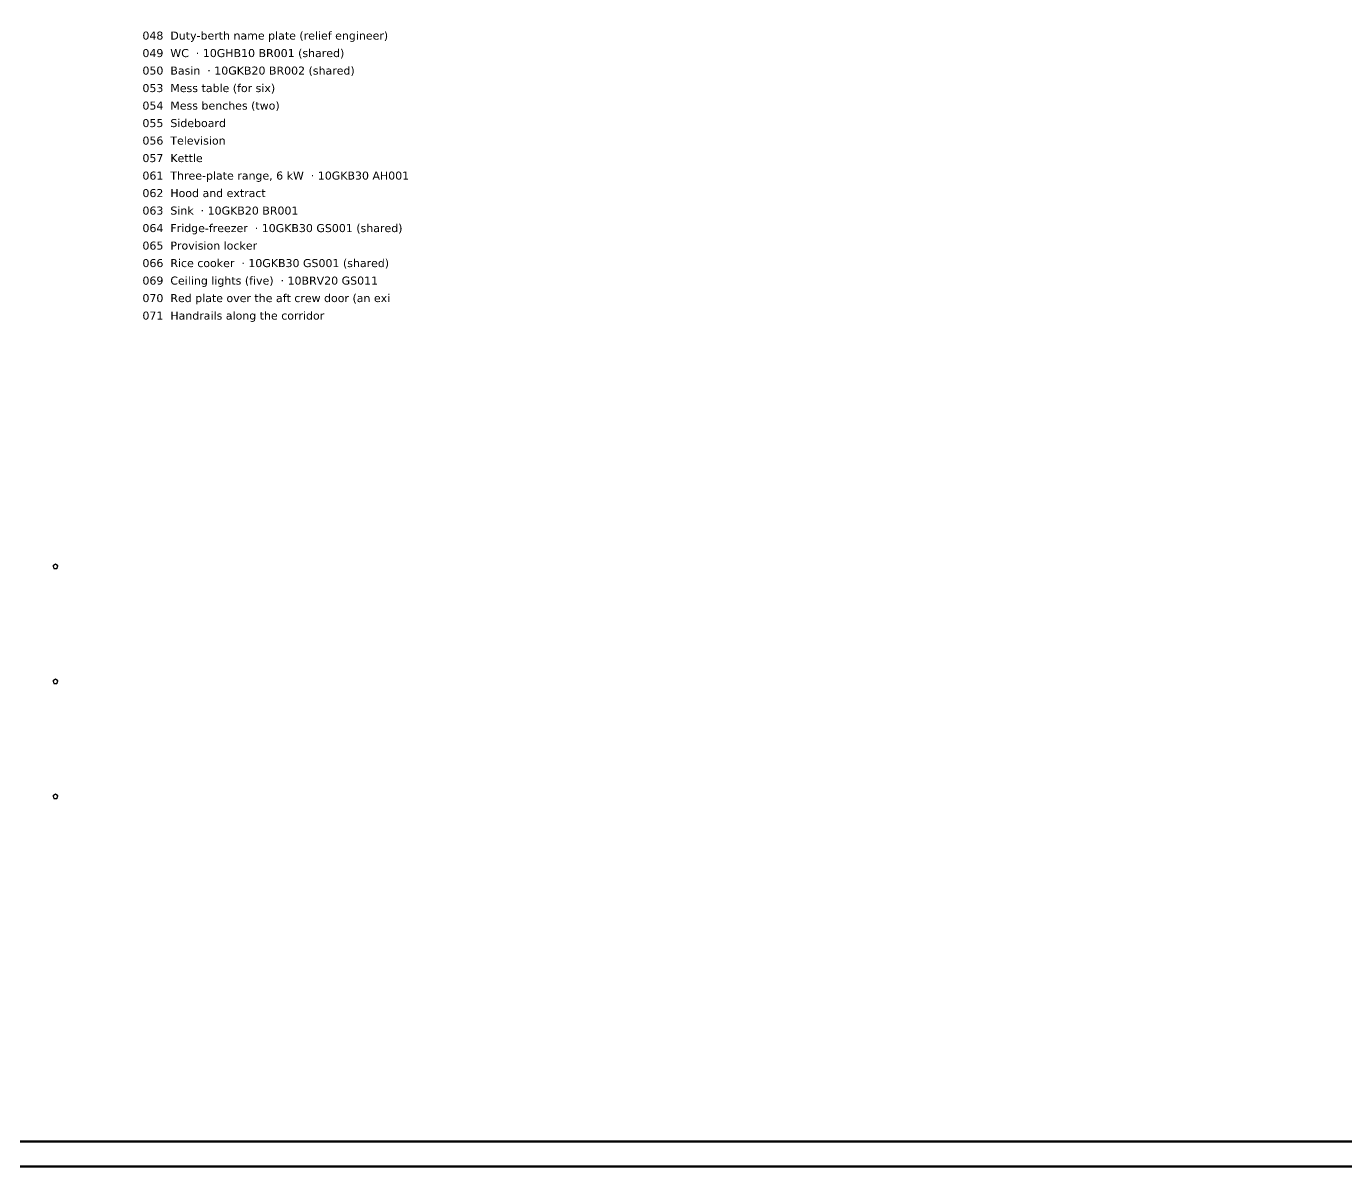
# Model space of a CAD drawing. Header units: millimetres. Extents: x -72 to 836, y -63 to 589.
# Drawn here: x 191.8 to 455.6, y 5 to 233 of the extents above; entities that cross this region are included whole.
import ezdxf

# ---------------------------------------------------------------- set-up
doc = ezdxf.new("R2010")
doc.units = ezdxf.units.MM
for name, color, linetype, lineweight in [('CUT', 7, 'CONTINUOUS', 25), ('FRAME', 7, 'CONTINUOUS', 50), ('TEXT', 7, 'CONTINUOUS', 18)]:
    doc.layers.add(name, color=color, linetype=linetype, lineweight=lineweight)
doc.layers.add('LOW', color=8, linetype='CONTINUOUS', lineweight=13, true_color=0x8c8c8c)
doc.styles.add('SANS', font='DejaVuSans.ttf')

msp = doc.modelspace()

# ---------------------------------------------------------------- linework, layer by layer
at = {"layer": 'CUT'}
for p, q in [((197.12, 125.15), (197.15, 125.17)), ((197.12, 125.15), (197.15, 125.17)), ((197.12, 125.15), (197.3, 124.62)), ((197.12, 125.15), (197.3, 124.62)), ((197.6, 125.51), (197.15, 125.17)), ((197.6, 125.51), (197.15, 125.17)), ((197.31, 124.6), (197.3, 124.62)), ((197.31, 124.6), (197.3, 124.62)), ((197.31, 124.6), (197.87, 124.6)), ((197.31, 124.6), (197.87, 124.6)), ((197.6, 125.51), (197.62, 125.49)), ((197.6, 125.51), (197.62, 125.49)), ((198.07, 125.15), (197.62, 125.49)), ((198.07, 125.15), (197.62, 125.49)), ((197.89, 124.6), (197.87, 124.6)), ((197.89, 124.6), (197.87, 124.6)), ((197.89, 124.6), (198.07, 125.13)), ((197.89, 124.6), (198.07, 125.13)), ((198.07, 125.15), (198.07, 125.13)), ((198.07, 125.15), (198.07, 125.13)), ((197.12, 102.15), (197.15, 102.17)), ((197.12, 102.15), (197.3, 101.62)), ((197.6, 102.5), (197.15, 102.17)), ((197.31, 101.59), (197.3, 101.62)), ((197.31, 101.59), (197.87, 101.59)), ((197.6, 102.5), (197.62, 102.49)), ((198.07, 102.15), (197.62, 102.49)), ((197.89, 101.59), (197.87, 101.59)), ((197.89, 101.59), (198.07, 102.12)), ((198.07, 102.15), (198.07, 102.12)), ((197.12, 79.16), (197.15, 79.17)), ((197.12, 79.16), (197.3, 78.62)), ((197.6, 79.5), (197.15, 79.17)), ((197.6, 79.5), (197.62, 79.48)), ((198.07, 79.16), (197.62, 79.48)), ((198.07, 79.16), (198.07, 79.13)), ((197.31, 78.59), (197.3, 78.62)), ((197.31, 78.59), (197.87, 78.59)), ((197.89, 78.59), (197.87, 78.59)), ((197.89, 78.59), (198.07, 79.13))]:
    msp.add_line(p, q, dxfattribs=at)
at = {"layer": 'FRAME'}
for points in [[(5, 5), (836, 5), (836, 589), (5, 589)], [(10, 10), (831, 10), (831, 584), (10, 584)]]:
    msp.add_lwpolyline(points, close=True, dxfattribs=at)
at = {"layer": 'LOW'}
for p, q in [((197.12, 125.15), (197.51, 125.44)), ((197.12, 125.15), (197.51, 125.44)), ((197.12, 125.15), (197.16, 125.05)), ((197.12, 125.15), (197.16, 125.05)), ((197.31, 124.6), (197.16, 125.05)), ((197.31, 124.6), (197.16, 125.05)), ((197.31, 124.6), (197.42, 124.6)), ((197.31, 124.6), (197.42, 124.6)), ((197.89, 124.6), (197.42, 124.6)), ((197.89, 124.6), (197.42, 124.6)), ((197.6, 125.51), (197.51, 125.44)), ((197.6, 125.51), (197.51, 125.44)), ((197.6, 125.51), (197.98, 125.22)), ((197.6, 125.51), (197.98, 125.22)), ((197.89, 124.6), (197.93, 124.7)), ((197.89, 124.6), (197.93, 124.7)), ((198.07, 125.15), (197.93, 124.7)), ((198.07, 125.15), (197.93, 124.7)), ((198.07, 125.15), (197.98, 125.22)), ((198.07, 125.15), (197.98, 125.22)), ((197.12, 102.15), (197.51, 102.44)), ((197.12, 102.15), (197.16, 102.04)), ((197.31, 101.59), (197.16, 102.04)), ((197.31, 101.59), (197.42, 101.59)), ((197.89, 101.59), (197.42, 101.59)), ((197.6, 102.5), (197.51, 102.44)), ((197.6, 102.5), (197.98, 102.22)), ((197.89, 101.59), (197.93, 101.7)), ((198.07, 102.15), (197.93, 101.7)), ((198.07, 102.15), (197.98, 102.22)), ((197.12, 79.16), (197.51, 79.43)), ((197.12, 79.16), (197.16, 79.05)), ((197.6, 79.5), (197.51, 79.43)), ((197.6, 79.5), (197.98, 79.22)), ((198.07, 79.16), (197.93, 78.7)), ((198.07, 79.16), (197.98, 79.22)), ((197.31, 78.59), (197.16, 79.05)), ((197.31, 78.59), (197.42, 78.59)), ((197.89, 78.59), (197.42, 78.59)), ((197.89, 78.59), (197.93, 78.7))]:
    msp.add_line(p, q, dxfattribs=at)

# ---------------------------------------------------------------- texts
at = {"layer": 'TEXT', "style": 'SANS'}
for s, p in [('048  Duty-berth name plate (relief engineer)', (215, 230.4)), ('049  WC  · 10GHB10 BR001 (shared)', (215, 226.9)), ('050  Basin  · 10GKB20 BR002 (shared)', (215, 223.4)), ('053  Mess table (for six)', (215, 219.9)), ('054  Mess benches (two)', (215, 216.4)), ('055  Sideboard', (215, 212.9)), ('056  Television', (215, 209.4)), ('057  Kettle', (215, 205.9)), ('061  Three-plate range, 6 kW  · 10GKB30 AH001', (215, 202.4)), ('062  Hood and extract', (215, 198.9)), ('063  Sink  · 10GKB20 BR001', (215, 195.4)), ('064  Fridge-freezer  · 10GKB30 GS001 (shared)', (215, 191.9)), ('065  Provision locker', (215, 188.4)), ('066  Rice cooker  · 10GKB30 GS001 (shared)', (215, 184.9)), ('069  Ceiling lights (five)  · 10BRV20 GS011', (215, 181.4)), ('070  Red plate over the aft crew door (an exi', (215, 177.9)), ('071  Handrails along the corridor', (215, 174.4))]:
    msp.add_text(s, height=1.6, dxfattribs=at).set_placement(p)

doc.saveas('drawing.dxf')
